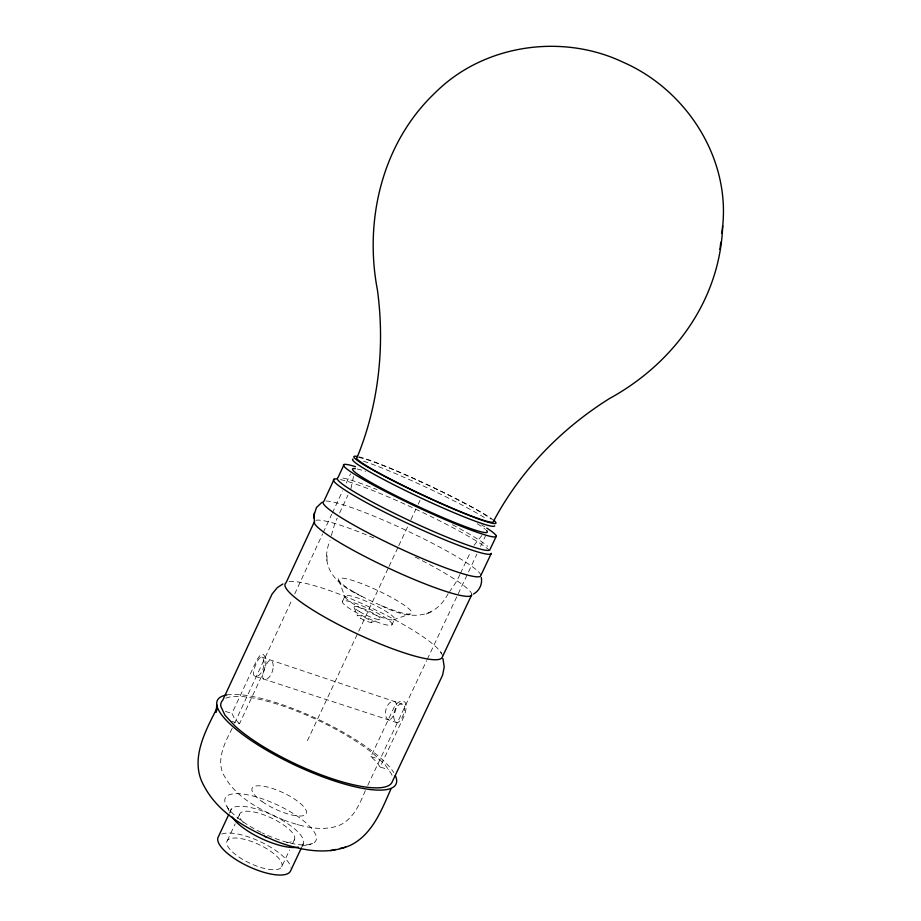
<?xml version="1.0" encoding="UTF-8"?>
<svg xmlns="http://www.w3.org/2000/svg" width="921" height="921" viewBox="0 0 921 921"><rect width="100%" height="100%" fill="white"/><g stroke="black" fill="none" stroke-linecap="round" stroke-linejoin="round"><path stroke-width="0.69" stroke-dasharray="4.61 3.45" d="M361.826 596.324C337.949 586.205 318.424 567.635 330.098 540.477M326.909 560.371L327.093 555.455M350.924 488.74L353.491 476.422M331.341 535.515L334.899 523.209L337.27 518.097M239.506 723.756L234.21 718.092L231.965 713.441L255.716 662.349A13.228 3.88 -69.1 0 1 260.263 655.326A13.458 3.949 -69.1 0 1 263.613 654.843A13.447 7.011 -73 0 1 265.904 661.969A13.216 6.896 -72.9 0 1 263.636 671.881L239.506 723.756L231.551 721.304M232.23 728.327C224.747 742.89 214.823 761.437 225.092 777.324C237.653 799.048 262.036 810.618 284.198 820.185L284.969 820.45M234.648 723.112L292.279 599.157M294.708 593.941L322.615 533.915M323.213 532.614L331.71 514.344M332.32 513.043L342.635 490.858M346.273 483.03L350.521 473.901M339.642 512.997L347.954 495.118M229.387 813.151L231.194 809.271M227.326 840.62L235.166 823.835M237.572 818.665L239.99 813.508M342.566 601.217L345.064 595.864M307.407 740.726L388.432 567.762M389.042 566.461L398.16 547.005M398.758 545.704L407.876 526.259M410.916 519.766L415.774 509.394M418.203 504.201L420.034 500.31M392.001 624.691A27.388 4.513 25.1 0 0 356.784 603.773A27.388 4.513 25.1 0 0 352.904 610.6A27.388 4.513 25.1 0 0 392.001 624.691L394.522 619.338A27.388 4.409 25.1 0 0 359.248 598.512A27.388 4.409 25.1 0 0 355.448 605.166A27.388 4.409 25.1 0 0 394.522 619.338M281.688 866.799A30.186 10.361 25.1 0 0 244.825 839.434A30.186 10.361 25.1 0 0 236.685 855.448A30.186 10.361 25.1 0 0 281.688 866.799L289.574 850.014M292.613 843.555L294.432 839.687M302.03 846.514L303.251 843.924M380.108 767.009L376.827 762.185L370.91 756.59L393.739 708.168A12.537 7.518 -74.4 0 1 399.207 701.883A12.756 7.656 -74.4 0 1 405.079 702.32A12.744 4.904 -70 0 1 406.011 708.675A12.537 4.824 -70 0 1 403.306 717.885L380.108 767.009L388.42 769.565M459.913 574.531L456.897 580.909L449.69 591.535M460.512 573.253L470.746 551.552M365.315 790.575C359.72 804.252 352.824 820.519 337.696 825.964C319.932 831.744 301.075 826.229 284.198 820.185M367.767 785.383L426.619 660.656M427.24 659.367L476.905 554.131M480.578 546.337L485.482 535.941M448.193 593.619C433.561 621.675 406.288 618.82 381.202 605.523M474.027 545.347L481.879 535.469M426.227 614.077L428.438 613.087M428.783 612.926L431.051 611.901M393.094 619.937L409.753 614.077M371.14 622.366L379.751 619.568M301.881 846.054L312.656 843.521M225.415 711.415L231.965 713.441M370.91 756.59L379.118 759.146M255.198 676.313L396.629 722.525M297.08 824.456L298.68 824.986M261.691 657.076L402.489 704.185M227.038 806.715L229.928 812.449M354.044 607.365L357.463 615.873M440.745 652.103L441.32 653.599M338.813 580.437L345.099 597.153M358.649 457.518A75.43 5.561 25.1 0 1 424.984 483.755A75.43 5.561 25.1 0 1 491.227 519.225M358.868 456.793A78.423 5.779 25.1 0 1 429.566 485.678A78.423 5.779 25.1 0 1 493.817 520.388M363.484 461.202A78.412 5.94 25.1 0 1 485.885 518.477M261.184 832.4A50.045 15.887 25.1 0 1 236.213 793.66A50.045 15.887 25.1 0 1 313.888 831.433A50.045 15.887 25.1 0 1 262.393 832.987M340.459 479.588A87.069 8.139 25.1 0 1 419.527 510.994A87.069 8.139 25.1 0 1 488.993 549.964M342.969 478.057A84.237 7.713 25.1 0 1 377.011 489.604M452.43 524.717A84.237 7.713 25.1 0 1 487.727 546.372M325.93 501.047A86.988 9.567 25.1 0 1 413.552 533.869A86.988 9.567 25.1 0 1 480.785 575.602M226.75 694.941A98.651 25.661 25.1 0 1 316.525 718.53A98.651 25.661 25.1 0 1 393.704 772.523M315.822 520.307A86.919 10.799 25.1 0 1 376.574 539.096M415.118 557.032A86.919 10.799 25.1 0 1 471.702 594.839M225.829 698.199A94.276 24.522 25.1 0 1 292.533 709.492A94.276 24.522 25.1 0 1 373.753 754.103L385.082 764.729L391.517 774.054A94.276 24.522 25.1 0 1 392.45 776.748M390.458 719.382A9.786 3.707 -70 0 0 395.512 710.678A9.786 3.707 -70 0 0 395.604 702.182A9.786 5.825 -74.3 0 0 391.126 701.837A9.613 5.722 -74.3 0 0 385.462 713.856A9.786 5.825 -74.3 0 0 387.557 719.232A9.786 3.707 -70 0 0 390.562 719.151M230.457 812.656A40.006 12.929 25.1 0 1 273.675 815.73A40.006 12.929 25.1 0 1 300.534 846.364M289.056 581.692A86.689 14.759 25.1 0 1 378.473 611.325A86.689 14.759 25.1 0 1 442.322 657.007M481.591 524.866A84.295 6.884 25.1 0 1 484.837 526.858M221.788 834.046A39.96 13.723 25.1 0 1 261.276 842.151A39.96 13.723 25.1 0 1 290.817 867.283M357.244 468.996A74.417 6.079 25.1 0 1 365.614 471.391M477.262 523.715A74.417 6.079 25.1 0 1 485.402 529.425M243.121 822.257A30.22 9.763 25.1 0 1 251.502 811.562A30.22 9.763 25.1 0 1 288.722 828.969A30.22 9.763 25.1 0 1 285.982 842.312M354.481 592.272A40.397 6.159 25.1 0 0 411.733 613.248A40.397 6.159 25.1 0 0 359.282 582.74A40.397 6.159 25.1 0 0 354.481 592.272M360.318 618.129A7.829 1.324 25.1 0 0 371.577 622.193A7.829 1.324 25.1 0 0 361.619 616.207A7.829 1.324 25.1 0 0 360.318 618.129M359.478 611.613A14.701 2.429 25.1 0 0 380.546 619.246A14.701 2.429 25.1 0 0 361.757 608.033A14.701 2.429 25.1 0 0 359.478 611.613M262.082 801.535A29.921 9.095 25.1 0 0 306.256 813.704A29.921 9.095 25.1 0 0 269.3 787.524A29.921 9.095 25.1 0 0 262.082 801.535M273.215 666.102A10.246 5.399 -73 0 0 271.442 660.645A10.258 3.074 -69.1 0 0 268.84 660.99A10.073 3.016 -69.1 0 0 262.98 673.596A10.258 3.074 -69.1 0 0 263.107 678.547A10.246 5.399 -73 0 0 267.297 678.812A10.062 5.307 -73 0 0 273.215 666.102M395.823 721.926A9.751 3.753 -70 0 0 398.851 721.868A9.578 3.684 -70 0 0 404.549 709.792A9.751 3.753 -70 0 0 403.835 704.933A9.751 5.86 -74.4 0 0 399.346 704.588A9.578 5.745 -74.4 0 0 393.704 716.561A9.751 5.86 -74.4 0 0 395.823 721.926M264.074 663.062A10.281 5.365 -72.9 0 0 262.324 657.606A10.292 3.016 -69.1 0 0 259.768 657.962A10.108 2.97 -69.1 0 0 253.885 670.603A10.292 3.016 -69.1 0 0 253.977 675.565A10.281 5.365 -72.9 0 0 258.145 675.818A10.096 5.273 -72.9 0 0 264.074 663.062"/><path stroke-width="1.38" d="M722.697 225.841C729.789 157.019 685.834 89.763 623.482 62.386C562.155 32.995 483.375 44.335 434.977 92.952C382.307 142.859 363.979 220.004 377.426 289.954C385.047 346.365 378.761 404.791 357.049 457.564A75.43 5.561 25.1 0 0 420.425 493.886A75.43 5.561 25.1 0 0 493.265 521.758C520.02 471.068 561.165 428.726 609.656 398.436C673.55 363.392 720.095 300.211 722.697 225.841L721.868 233.255M216.792 704.818L216.09 712.221L216.896 709.654M719.969 249.43L720.763 242.246M314.303 521.931L286.051 582.786A86.689 14.759 25.1 0 0 354.953 632.819A86.689 14.759 25.1 0 0 442.322 657.007L471.702 594.839A86.919 10.799 25.1 0 1 396.203 571.653A86.919 10.799 25.1 0 1 314.568 523.612L313.992 515.898M314.119 514.862L316.456 507.506L322.074 502.233M313.762 517.844L314.349 512.928M216.896 708.387C205.038 731.688 189.173 760.481 204.22 786.292C218.83 813.991 248.428 829.683 276.288 841.264L277.624 841.817C300.799 850.417 327.519 855.632 351.005 845.006C372.717 833.908 381.847 809.49 391.091 788.595M334.162 479.173L323.835 501.415A86.988 9.567 25.1 0 0 395.408 546.441A86.988 9.567 25.1 0 0 480.785 575.602L491.307 553.348A87.069 8.139 25.1 0 1 401.372 520.411A87.069 8.139 25.1 0 1 336.177 478.966M344.086 464.506L337.892 477.826A84.237 7.713 25.1 0 0 407.934 519.893A84.237 7.713 25.1 0 0 489.949 549.584L496.246 536.252M228.788 814.44L218.542 836.395A39.96 13.723 25.1 0 0 247.381 865.924A39.96 13.723 25.1 0 0 290.495 871.047L301.432 847.804M473.486 594.022C479.334 590.971 482.65 583.949 481.292 577.502M282.908 583.983L277.29 587.621L272.04 594.114L222.744 700.213A94.276 24.522 25.1 0 0 220.844 706.419L224.966 715.237L235.085 726.139A94.276 24.522 25.1 0 0 327.876 777.266A94.276 24.522 25.1 0 0 392.415 781.388L442.587 675.185L444.221 666.931L442.92 658.596M330.478 850.682L335.647 849.461M339.872 848.494L345.559 847.159M493.817 520.388A78.423 5.779 25.1 0 1 422.543 495.153A78.423 5.779 25.1 0 1 357.325 456.459M494.658 525.799A78.412 5.94 25.1 0 1 418.871 496.995A78.412 5.94 25.1 0 1 353.065 459.072M298.289 847.09A40.006 12.929 25.1 0 1 262.807 839.192A40.006 12.929 25.1 0 1 232.242 817.042M486.783 528.101A84.295 6.884 25.1 0 1 467.269 528.654A84.295 6.884 25.1 0 1 368.653 482.512A84.295 6.884 25.1 0 1 355.483 466.659M486.541 530.519A74.417 6.079 25.1 0 1 415.233 505.099A74.417 6.079 25.1 0 1 355.333 468.651M395.339 775.574A98.651 25.661 25.1 0 1 293.062 764.2A98.651 25.661 25.1 0 1 226.75 694.941M266.998 837.385A30.22 9.763 25.1 0 1 264.523 836.326"/></g></svg>
